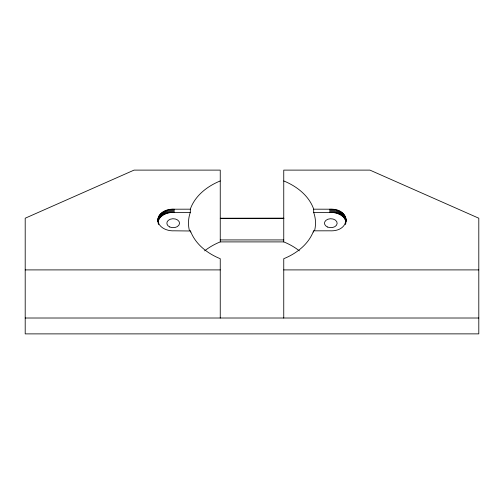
<?xml version="1.0" encoding="UTF-8"?>
<svg xmlns="http://www.w3.org/2000/svg" width="504" height="504" viewBox="0 0 504 504"><rect width="100%" height="100%" fill="white"/><g stroke="black" fill="none" stroke-linecap="round" stroke-linejoin="round"><path stroke-width="0.76" d="M204.63 250.86A63.504 44.906 0 0 1 217.974 242.852L220.248 241.901L220.248 170.113L134.064 170.113L25.2 218.219L25.2 333.887L478.8 333.869L478.8 218.219L369.936 170.113L283.752 170.113L283.752 241.901L286.026 242.852A63.504 44.906 0 0 1 299.37 250.86M157.91 219.328L157.91 221.25C157.216 212.871 167.038 208.637 174.151 209.204L190.323 209.179L190.493 208.656A63.504 44.906 0 0 1 217.974 181.912L220.248 180.961M157.998 221.854C159.604 214.906 167.725 212.083 174.151 212.411L190.323 212.386L190.323 209.179M313.507 232.117L313.507 230.832L329.849 230.813C351.074 231.853 351.074 208.165 329.849 209.204L313.671 209.179L313.507 208.656A63.504 44.906 0 0 0 286.026 181.912L283.752 180.961M190.323 212.386L189.617 214.616A63.504 44.906 0 0 0 189.441 230.756M313.671 209.179L313.671 212.386L329.849 212.411C336.275 212.083 344.396 214.906 346.002 221.854M283.752 218.219L220.248 218.301L283.903 218.301M220.248 239.923L283.752 239.923M220.248 241.901L283.752 241.901M25.2 269.905L220.248 269.905M283.752 269.905L478.8 269.905M25.2 318.011L478.8 318.011M220.248 318.068L220.248 258.691L217.974 257.739A63.504 44.906 0 0 1 190.493 230.996L174.151 230.813C167.391 231.242 158.325 227.764 157.878 220.009M313.671 212.386L314.376 214.616A63.504 44.906 0 0 1 314.559 230.756M346.091 219.328L346.122 221.287M346.002 218.648L346.002 221.218M345.851 217.98L345.851 221.187M345.851 222.037L345.851 223.316M345.643 217.312L345.643 220.519M345.372 216.663L345.372 219.87M345.372 223.354L345.372 224.633M345.045 216.021L345.045 219.227M344.667 215.397L344.667 218.604M344.226 214.792L344.226 217.999M343.741 214.206L343.741 217.413M343.199 213.646L343.199 216.852M342.607 213.104L342.607 216.311M341.97 212.594L341.97 215.806M341.29 212.115L341.29 215.321M340.572 211.667L340.572 214.874M339.809 211.252L339.809 214.458M339.016 210.867L339.016 214.074M338.19 210.521L338.19 213.727M337.334 210.212L337.334 213.419M336.445 209.941L336.445 213.148M335.544 209.708L335.544 212.921M334.618 209.519L334.618 212.726M333.679 209.374L333.679 212.581M332.728 209.267L332.728 212.474M331.771 209.204L331.771 212.411M330.813 209.179L330.813 212.386M329.849 209.204L329.849 212.411M283.752 318.068L283.752 258.691L286.026 257.739A63.504 44.906 0 0 0 313.507 230.996M190.443 230.832L190.443 232.117M174.151 209.204L174.151 212.411M173.187 209.179L173.187 212.386M172.223 209.204L172.223 212.411M171.266 209.267L171.266 212.474M170.321 209.374L170.321 212.581M169.382 209.519L169.382 212.726M168.456 209.708L168.456 212.921M167.548 209.941L167.548 213.148M166.667 210.212L166.667 213.419M165.81 210.521L165.81 213.727M164.984 210.867L164.984 214.074M164.191 211.252L164.191 214.458M163.428 211.667L163.428 214.874M162.704 212.115L162.704 215.321M162.03 212.594L162.03 215.806M161.393 213.104L161.393 216.311M160.801 213.646L160.801 216.852M160.259 214.206L160.259 217.413M159.774 214.792L159.774 217.999M159.333 215.397L159.333 218.604M158.955 216.021L158.955 219.227M158.628 216.663L158.628 219.87M158.628 223.354L158.628 224.633M158.357 217.312L158.357 220.519M158.149 217.98L158.149 221.187M158.149 222.037L158.149 223.316M157.998 218.648L157.998 221.218M327.335 226.97A6.35 4.492 0 0 0 337.151 223.467A6.35 4.492 0 0 0 327.946 219.208A6.35 4.492 0 0 0 327.335 226.97M169.766 226.995A6.35 4.492 0 0 0 179.531 223.417A6.35 4.492 0 0 0 170.264 219.227A6.35 4.492 0 0 0 169.766 226.995"/></g></svg>
